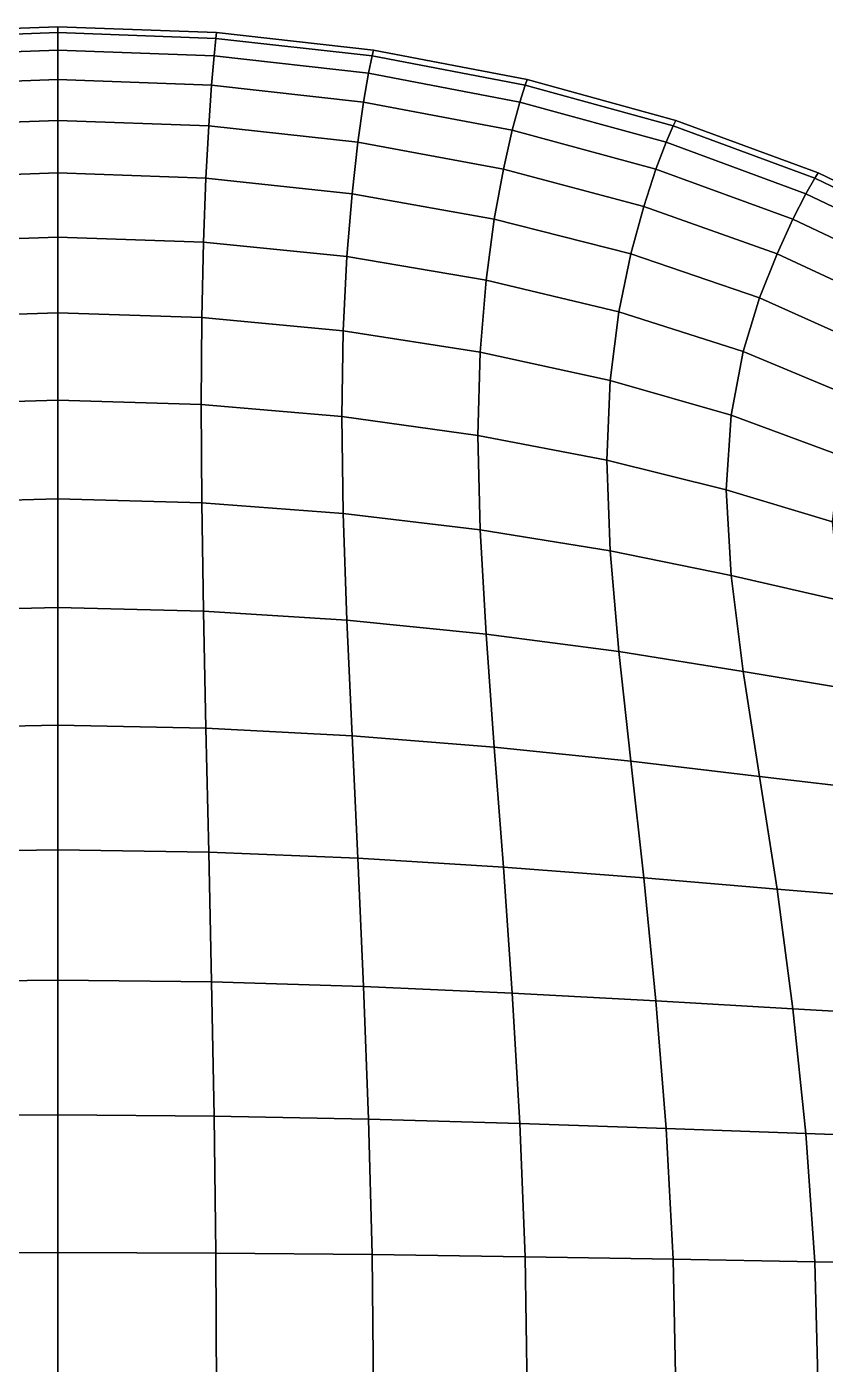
# Model space of a CAD drawing. Header units: millimetres. Extents: x -22.5 to 22.7, y -19.9 to 19.7.
# Drawn here: x -0.35 to 11.23, y 0.3 to 19.7 of the extents above; entities that cross this region are included whole.
import ezdxf

# ---------------------------------------------------------------- set-up
doc = ezdxf.new("R2010")
doc.units = ezdxf.units.MM
doc.layers.add('Bases', color=102, linetype='Continuous')

msp = doc.modelspace()

# ---------------------------------------------------------------- linework, layer by layer
at = {"layer": 'Bases'}
for points in [[(-2.191948, 19.531828, 3.00832), (0.098605, 19.616687, 3.009372), (0.098605, 19.701865, 2.771636), (-2.202134, 19.616687, 2.771636)], [(-2.191948, 19.531828, 2.534952), (-2.202134, 19.616687, 2.771636), (0.098605, 19.701865, 2.771636), (0.098605, 19.616687, 2.5339)], [(-2.166481, 19.277689, 3.242555), (0.098605, 19.361571, 3.244649), (0.098605, 19.616687, 3.009372), (-2.191948, 19.531828, 3.00832)], [(-2.166481, 19.277689, 2.300717), (-2.191948, 19.531828, 2.534952), (0.098605, 19.616687, 2.5339), (0.098605, 19.361571, 2.298623)], [(2.389157, 19.531828, 3.00832), (2.399344, 19.616687, 2.771636), (0.098605, 19.701865, 2.771636), (0.098605, 19.616687, 3.009372)], [(2.389157, 19.531828, 2.534952), (0.098605, 19.616687, 2.5339), (0.098605, 19.701865, 2.771636), (2.399344, 19.616687, 2.771636)], [(2.363691, 19.277689, 3.242555), (2.389157, 19.531828, 3.00832), (0.098605, 19.616687, 3.009372), (0.098605, 19.361571, 3.244649)], [(2.363691, 19.277689, 2.300717), (0.098605, 19.361571, 2.298623), (0.098605, 19.616687, 2.5339), (2.389157, 19.531828, 2.534952)], [(4.656017, 19.277689, 3.005688), (4.676276, 19.361571, 2.771636), (2.399344, 19.616687, 2.771636), (2.389157, 19.531828, 3.00832)], [(4.656017, 19.277689, 2.537584), (2.389157, 19.531828, 2.534952), (2.399344, 19.616687, 2.771636), (4.676276, 19.361571, 2.771636)], [(4.60507, 19.026764, 3.237291), (4.656017, 19.277689, 3.005688), (2.389157, 19.531828, 3.00832), (2.363691, 19.277689, 3.242555)], [(4.60507, 19.026764, 2.305981), (2.363691, 19.277689, 2.300717), (2.389157, 19.531828, 2.534952), (4.656017, 19.277689, 2.537584)], [(-2.130827, 18.85471, 3.471894), (0.098605, 18.936937, 3.475005), (0.098605, 19.361571, 3.244649), (-2.166481, 19.277689, 3.242555)], [(-2.130827, 18.85471, 2.071378), (-2.166481, 19.277689, 2.300717), (0.098605, 19.361571, 2.298623), (0.098605, 18.936937, 2.068267)], [(2.328037, 18.85471, 3.471894), (2.363691, 19.277689, 3.242555), (0.098605, 19.361571, 3.244649), (0.098605, 18.936937, 3.475005)], [(2.328037, 18.85471, 2.071378), (0.098605, 18.936937, 2.068267), (0.098605, 19.361571, 2.298623), (2.363691, 19.277689, 2.300717)], [(4.533268, 18.609518, 3.463994), (4.60507, 19.026764, 3.237291), (2.363691, 19.277689, 3.242555), (2.328037, 18.85471, 3.471894)], [(4.533268, 18.609518, 2.079277), (2.328037, 18.85471, 2.071378), (2.363691, 19.277689, 2.300717), (4.60507, 19.026764, 2.305981)], [(6.799036, 18.609518, 3.229872), (6.87549, 18.85471, 3.002004), (4.656017, 19.277689, 3.005688), (4.60507, 19.026764, 3.237291)], [(6.799036, 18.609518, 2.3134), (4.60507, 19.026764, 2.305981), (4.656017, 19.277689, 2.537584), (6.87549, 18.85471, 2.541268)], [(6.87549, 18.85471, 3.002004), (6.905595, 18.936937, 2.771636), (4.676276, 19.361571, 2.771636), (4.656017, 19.277689, 3.005688)], [(6.87549, 18.85471, 2.541268), (4.656017, 19.277689, 2.537584), (4.676276, 19.361571, 2.771636), (6.905595, 18.936937, 2.771636)], [(6.690098, 18.202849, 3.452738), (6.799036, 18.609518, 3.229872), (4.60507, 19.026764, 3.237291), (4.533268, 18.609518, 3.463994)], [(6.690098, 18.202849, 2.090534), (4.533268, 18.609518, 2.079277), (4.60507, 19.026764, 2.305981), (6.799036, 18.609518, 2.3134)], [(-2.090081, 18.263329, 3.693889), (0.098605, 18.343204, 3.697982), (0.098605, 18.936937, 3.475005), (-2.130827, 18.85471, 3.471894)], [(-2.090081, 18.263329, 1.849383), (-2.130827, 18.85471, 2.071378), (0.098605, 18.936937, 2.068267), (0.098605, 18.343204, 1.84529)], [(2.28729, 18.263329, 3.693889), (2.328037, 18.85471, 3.471894), (0.098605, 18.936937, 3.475005), (0.098605, 18.343204, 3.697982)], [(2.28729, 18.263329, 1.849383), (0.098605, 18.343204, 1.84529), (0.098605, 18.936937, 2.068267), (2.328037, 18.85471, 2.071378)], [(4.450445, 18.026671, 3.683349), (4.533268, 18.609518, 3.463994), (2.328037, 18.85471, 3.471894), (2.28729, 18.263329, 3.693889)], [(4.450445, 18.026671, 1.859923), (2.28729, 18.263329, 1.849383), (2.328037, 18.85471, 2.071378), (4.533268, 18.609518, 2.079277)], [(8.921883, 18.026671, 3.221313), (9.023883, 18.263329, 2.997794), (6.87549, 18.85471, 3.002004), (6.799036, 18.609518, 3.229872)], [(8.921883, 18.026671, 2.321958), (6.799036, 18.609518, 2.3134), (6.87549, 18.85471, 2.541268), (9.023883, 18.263329, 2.545478)], [(9.023883, 18.263329, 2.997794), (9.063493, 18.343204, 2.771636), (6.905595, 18.936937, 2.771636), (6.87549, 18.85471, 3.002004)], [(9.023883, 18.263329, 2.545478), (6.87549, 18.85471, 2.541268), (6.905595, 18.936937, 2.771636), (9.063493, 18.343204, 2.771636)], [(6.562536, 17.636192, 3.668102), (6.690098, 18.202849, 3.452738), (4.533268, 18.609518, 3.463994), (4.450445, 18.026671, 3.683349)], [(6.562536, 17.636192, 1.87517), (4.450445, 18.026671, 1.859923), (4.533268, 18.609518, 2.079277), (6.690098, 18.202849, 2.090534)], [(8.774324, 17.636192, 3.439557), (8.921883, 18.026671, 3.221313), (6.799036, 18.609518, 3.229872), (6.690098, 18.202849, 3.452738)], [(8.774324, 17.636192, 2.103715), (6.690098, 18.202849, 2.090534), (6.799036, 18.609518, 2.3134), (8.921883, 18.026671, 2.321958)], [(-2.049334, 17.503985, 3.90609), (0.098605, 17.580789, 3.911118), (0.098605, 18.343204, 3.697982), (-2.090081, 18.263329, 3.693889)], [(-2.049334, 17.503985, 1.637182), (-2.090081, 18.263329, 1.849383), (0.098605, 18.343204, 1.84529), (0.098605, 17.580789, 1.632154)], [(2.246543, 17.503985, 3.90609), (2.28729, 18.263329, 3.693889), (0.098605, 18.343204, 3.697982), (0.098605, 17.580789, 3.911118)], [(2.246543, 17.503985, 1.637182), (0.098605, 17.580789, 1.632154), (0.098605, 18.343204, 1.84529), (2.28729, 18.263329, 1.849383)], [(4.366431, 17.278944, 3.892905), (4.450445, 18.026671, 3.683349), (2.28729, 18.263329, 3.693889), (2.246543, 17.503985, 3.90609)], [(4.366431, 17.278944, 1.650367), (2.246543, 17.503985, 1.637182), (2.28729, 18.263329, 1.849383), (4.450445, 18.026671, 1.859923)], [(10.949905, 17.278944, 3.212632), (11.077504, 17.503985, 2.993583), (9.023883, 18.263329, 2.997794), (8.921883, 18.026671, 3.221313)], [(10.949905, 17.278944, 2.33064), (8.921883, 18.026671, 2.321958), (9.023883, 18.263329, 2.545478), (11.077504, 17.503985, 2.549688)], [(11.077504, 17.503985, 2.993583), (11.126163, 17.580789, 2.771636), (9.063493, 18.343204, 2.771636), (9.023883, 18.263329, 2.997794)], [(11.077504, 17.503985, 2.549688), (9.023883, 18.263329, 2.545478), (9.063493, 18.343204, 2.771636), (11.126163, 17.580789, 2.771636)], [(8.598035, 17.094857, 3.649886), (8.774324, 17.636192, 3.439557), (6.690098, 18.202849, 3.452738), (6.562536, 17.636192, 3.668102)], [(8.598035, 17.094857, 1.893386), (6.562536, 17.636192, 1.87517), (6.690098, 18.202849, 2.090534), (8.774324, 17.636192, 2.103715)], [(6.430215, 16.911036, 3.873463), (6.562536, 17.636192, 3.668102), (4.450445, 18.026671, 3.683349), (4.366431, 17.278944, 3.892905)], [(6.430215, 16.911036, 1.669809), (4.366431, 17.278944, 1.650367), (4.450445, 18.026671, 1.859923), (6.562536, 17.636192, 1.87517)], [(10.761746, 16.911036, 3.425884), (10.949905, 17.278944, 3.212632), (8.921883, 18.026671, 3.221313), (8.774324, 17.636192, 3.439557)], [(10.761746, 16.911036, 2.117388), (8.774324, 17.636192, 2.103715), (8.921883, 18.026671, 2.321958), (10.949905, 17.278944, 2.33064)], [(-2.01368, 16.577116, 4.10605), (0.098605, 16.650112, 4.111955), (0.098605, 17.580789, 3.911118), (-2.049334, 17.503985, 3.90609)], [(-2.01368, 16.577116, 1.437221), (-2.049334, 17.503985, 1.637182), (0.098605, 17.580789, 1.632154), (0.098605, 16.650112, 1.431317)], [(2.21089, 16.577116, 4.10605), (2.246543, 17.503985, 3.90609), (0.098605, 17.580789, 3.911118), (0.098605, 16.650112, 4.111955)], [(2.21089, 16.577116, 1.437221), (0.098605, 16.650112, 1.431317), (0.098605, 17.580789, 1.632154), (2.246543, 17.503985, 1.637182)], [(4.292249, 16.366398, 4.090263), (4.366431, 17.278944, 3.892905), (2.246543, 17.503985, 3.90609), (2.21089, 16.577116, 4.10605)], [(4.292249, 16.366398, 1.453009), (2.21089, 16.577116, 1.437221), (2.246543, 17.503985, 1.637182), (4.366431, 17.278944, 1.650367)], [(8.409846, 16.40563, 3.849662), (8.598035, 17.094857, 3.649886), (6.562536, 17.636192, 3.668102), (6.430215, 16.911036, 3.873463)], [(8.409846, 16.40563, 1.69361), (6.430215, 16.911036, 1.669809), (6.562536, 17.636192, 1.87517), (8.598035, 17.094857, 1.893386)], [(10.531409, 16.40563, 3.63044), (10.761746, 16.911036, 3.425884), (8.774324, 17.636192, 3.439557), (8.598035, 17.094857, 3.649886)], [(10.531409, 16.40563, 1.912832), (8.598035, 17.094857, 1.893386), (8.774324, 17.636192, 2.103715), (10.761746, 16.911036, 2.117388)], [(12.859867, 16.366398, 3.204967), (13.012658, 16.577116, 2.989899), (11.077504, 17.503985, 2.993583), (10.949905, 17.278944, 3.212632)], [(12.859867, 16.366398, 2.338305), (10.949905, 17.278944, 2.33064), (11.077504, 17.503985, 2.549688), (13.012658, 16.577116, 2.553373)], [(13.012658, 16.577116, 2.989899), (13.069799, 16.650112, 2.771636), (11.126163, 17.580789, 2.771636), (11.077504, 17.503985, 2.993583)], [(13.012658, 16.577116, 2.553373), (11.077504, 17.503985, 2.549688), (11.126163, 17.580789, 2.771636), (13.069799, 16.650112, 2.771636)], [(6.311757, 16.026224, 4.066516), (6.430215, 16.911036, 3.873463), (4.366431, 17.278944, 3.892905), (4.292249, 16.366398, 4.090263)], [(6.311757, 16.026224, 1.476756), (4.292249, 16.366398, 1.453009), (4.366431, 17.278944, 1.650367), (6.430215, 16.911036, 1.669809)], [(12.630058, 16.026224, 3.413644), (12.859867, 16.366398, 3.204967), (10.949905, 17.278944, 3.212632), (10.761746, 16.911036, 3.425884)], [(12.630058, 16.026224, 2.129628), (10.761746, 16.911036, 2.117388), (10.949905, 17.278944, 2.33064), (12.859867, 16.366398, 2.338305)], [(10.277272, 15.768098, 3.823402), (10.531409, 16.40563, 3.63044), (8.598035, 17.094857, 3.649886), (8.409846, 16.40563, 3.849662)], [(10.277272, 15.768098, 1.71987), (8.409846, 16.40563, 1.69361), (8.598035, 17.094857, 1.893386), (10.531409, 16.40563, 1.912832)], [(8.238488, 15.564863, 4.036737), (8.409846, 16.40563, 3.849662), (6.430215, 16.911036, 3.873463), (6.311757, 16.026224, 4.066516)], [(8.238488, 15.564863, 1.506535), (6.311757, 16.026224, 1.476756), (6.430215, 16.911036, 1.669809), (8.409846, 16.40563, 1.69361)], [(12.341863, 15.564863, 3.612733), (12.630058, 16.026224, 3.413644), (10.761746, 16.911036, 3.425884), (10.531409, 16.40563, 3.63044)], [(12.341863, 15.564863, 1.930538), (10.531409, 16.40563, 1.912832), (10.761746, 16.911036, 2.117388), (12.630058, 16.026224, 2.129628)], [(-1.988214, 15.483161, 4.291321), (0.098605, 15.551591, 4.298032), (0.098605, 16.650112, 4.111955), (-2.01368, 16.577116, 4.10605)], [(-1.988214, 15.483161, 1.25195), (-2.01368, 16.577116, 1.437221), (0.098605, 16.650112, 1.431317), (0.098605, 15.551591, 1.24524)], [(2.185423, 15.483161, 4.291321), (2.21089, 16.577116, 4.10605), (0.098605, 16.650112, 4.111955), (0.098605, 15.551591, 4.298032)], [(2.185423, 15.483161, 1.25195), (0.098605, 15.551591, 1.24524), (0.098605, 16.650112, 1.431317), (2.21089, 16.577116, 1.437221)], [(4.238923, 15.289091, 4.27302), (4.292249, 16.366398, 4.090263), (2.21089, 16.577116, 4.10605), (2.185423, 15.483161, 4.291321)], [(4.238923, 15.289091, 1.270252), (2.185423, 15.483161, 1.25195), (2.21089, 16.577116, 1.437221), (4.292249, 16.366398, 1.453009)], [(6.225784, 14.9806, 4.244957), (6.311757, 16.026224, 4.066516), (4.292249, 16.366398, 4.090263), (4.238923, 15.289091, 4.27302)], [(6.225784, 14.9806, 1.298315), (4.238923, 15.289091, 1.270252), (4.292249, 16.366398, 1.453009), (6.311757, 16.026224, 1.476756)], [(10.041515, 14.990583, 4.00285), (10.277272, 15.768098, 3.823402), (8.409846, 16.40563, 3.849662), (8.238488, 15.564863, 4.036737)], [(10.041515, 14.990583, 1.540422), (8.238488, 15.564863, 1.506535), (8.409846, 16.40563, 1.69361), (10.277272, 15.768098, 1.71987)], [(12.013915, 14.990583, 3.799041), (12.341863, 15.564863, 3.612733), (10.531409, 16.40563, 3.63044), (10.277272, 15.768098, 3.823402)], [(12.013915, 14.990583, 1.744231), (10.277272, 15.768098, 1.71987), (10.531409, 16.40563, 1.912832), (12.341863, 15.564863, 1.930538)], [(8.112689, 14.568907, 4.208962), (8.238488, 15.564863, 4.036737), (6.311757, 16.026224, 4.066516), (6.225784, 14.9806, 4.244957)], [(8.112689, 14.568907, 1.33431), (6.225784, 14.9806, 1.298315), (6.311757, 16.026224, 1.476756), (8.238488, 15.564863, 1.506535)], [(11.697991, 14.298099, 3.970205), (12.013915, 14.990583, 3.799041), (10.277272, 15.768098, 3.823402), (10.041515, 14.990583, 4.00285)], [(11.697991, 14.298099, 1.573066), (10.041515, 14.990583, 1.540422), (10.277272, 15.768098, 1.71987), (12.013915, 14.990583, 1.744231)], [(-1.978027, 14.222559, 4.459455), (0.098605, 14.285645, 4.466889), (0.098605, 15.551591, 4.298032), (-1.988214, 15.483161, 4.291321)], [(-1.978027, 14.222559, 1.083817), (-1.988214, 15.483161, 1.25195), (0.098605, 15.551591, 1.24524), (0.098605, 14.285645, 1.076383)], [(2.175237, 14.222559, 4.459455), (2.185423, 15.483161, 4.291321), (0.098605, 15.551591, 4.298032), (0.098605, 14.285645, 4.466889)], [(2.175237, 14.222559, 1.083817), (0.098605, 14.285645, 1.076383), (0.098605, 15.551591, 1.24524), (2.185423, 15.483161, 1.25195)], [(9.866317, 14.065229, 4.166865), (10.041515, 14.990583, 4.00285), (8.238488, 15.564863, 4.036737), (8.112689, 14.568907, 4.208962)], [(9.866317, 14.065229, 1.376407), (8.112689, 14.568907, 1.33431), (8.238488, 15.564863, 1.506535), (10.041515, 14.990583, 1.540422)], [(4.217473, 14.047085, 4.438777), (4.238923, 15.289091, 4.27302), (2.185423, 15.483161, 4.291321), (2.175237, 14.222559, 4.459455)], [(4.217473, 14.047085, 1.104494), (2.175237, 14.222559, 1.083817), (2.185423, 15.483161, 1.25195), (4.238923, 15.289091, 1.270252)], [(6.190919, 13.773008, 4.406481), (6.225784, 14.9806, 4.244957), (4.238923, 15.289091, 4.27302), (4.217473, 14.047085, 4.438777)], [(6.190919, 13.773008, 1.136791), (4.217473, 14.047085, 1.104494), (4.238923, 15.289091, 1.270252), (6.225784, 14.9806, 1.298315)], [(8.061179, 13.414112, 4.364189), (8.112689, 14.568907, 4.208962), (6.225784, 14.9806, 4.244957), (6.190919, 13.773008, 4.406481)], [(8.061179, 13.414112, 1.179083), (6.190919, 13.773008, 1.136791), (6.225784, 14.9806, 1.298315), (8.112689, 14.568907, 1.33431)], [(11.445872, 13.482125, 4.123866), (11.697991, 14.298099, 3.970205), (10.041515, 14.990583, 4.00285), (9.866317, 14.065229, 4.166865)], [(11.445872, 13.482125, 1.419406), (9.866317, 14.065229, 1.376407), (10.041515, 14.990583, 1.540422), (11.697991, 14.298099, 1.573066)], [(9.793858, 12.984181, 4.313526), (9.866317, 14.065229, 4.166865), (8.112689, 14.568907, 4.208962), (8.061179, 13.414112, 4.364189)], [(9.793858, 12.984181, 1.229746), (8.061179, 13.414112, 1.179083), (8.112689, 14.568907, 1.33431), (9.866317, 14.065229, 1.376407)], [(-1.978027, 14.222559, 4.459455), (-1.988214, 12.795747, 4.608003), (0.098605, 12.852692, 4.616066), (0.098605, 14.285645, 4.466889)], [(-1.978027, 14.222559, 1.083817), (0.098605, 14.285645, 1.076383), (0.098605, 12.852692, 0.927206), (-1.988214, 12.795747, 0.935269)], [(2.175237, 14.222559, 4.459455), (0.098605, 14.285645, 4.466889), (0.098605, 12.852692, 4.616066), (2.185423, 12.795747, 4.608003)], [(2.175237, 14.222559, 1.083817), (2.185423, 12.795747, 0.935269), (0.098605, 12.852692, 0.927206), (0.098605, 14.285645, 1.076383)], [(4.217473, 14.047085, 4.438777), (2.175237, 14.222559, 4.459455), (2.185423, 12.795747, 4.608003), (4.238923, 12.640438, 4.585134)], [(4.217473, 14.047085, 1.104494), (4.238923, 12.640438, 0.958138), (2.185423, 12.795747, 0.935269), (2.175237, 14.222559, 1.083817)], [(6.190919, 13.773008, 4.406481), (4.217473, 14.047085, 4.438777), (4.238923, 12.640438, 4.585134), (6.225784, 12.402291, 4.548781)], [(6.190919, 13.773008, 1.136791), (6.225784, 12.402291, 0.99449), (4.238923, 12.640438, 0.958138), (4.217473, 14.047085, 1.104494)], [(11.335764, 12.516407, 4.258404), (11.445872, 13.482125, 4.123866), (9.866317, 14.065229, 4.166865), (9.793858, 12.984181, 4.313526)], [(11.335764, 12.516407, 1.284867), (9.793858, 12.984181, 1.229746), (9.866317, 14.065229, 1.376407), (11.445872, 13.482125, 1.419406)], [(8.061179, 13.414112, 4.364189), (6.190919, 13.773008, 4.406481), (6.225784, 12.402291, 4.548781), (8.112689, 12.096831, 4.500268)], [(8.061179, 13.414112, 1.179083), (8.112689, 12.096831, 1.043004), (6.225784, 12.402291, 0.99449), (6.190919, 13.773008, 1.136791)], [(9.793858, 12.984181, 4.313526), (8.061179, 13.414112, 4.364189), (8.112689, 12.096831, 4.500268), (9.866317, 11.739583, 4.440915)], [(9.793858, 12.984181, 1.229746), (9.866317, 11.739583, 1.102356), (8.112689, 12.096831, 1.043004), (8.061179, 13.414112, 1.179083)], [(-1.988214, 12.795747, 4.608003), (-2.01368, 11.223504, 4.736913), (0.098605, 11.273609, 4.745514), (0.098605, 12.852692, 4.616066)], [(-1.988214, 12.795747, 0.935269), (0.098605, 12.852692, 0.927206), (0.098605, 11.273609, 0.797757), (-2.01368, 11.223504, 0.806359)], [(2.185423, 12.795747, 4.608003), (0.098605, 12.852692, 4.616066), (0.098605, 11.273609, 4.745514), (2.21089, 11.223504, 4.736913)], [(2.185423, 12.795747, 0.935269), (2.21089, 11.223504, 0.806359), (0.098605, 11.273609, 0.797757), (0.098605, 12.852692, 0.927206)], [(11.335764, 12.516407, 4.258404), (9.793858, 12.984181, 4.313526), (9.866317, 11.739583, 4.440915), (11.445872, 11.374687, 4.372203)], [(11.335764, 12.516407, 1.284867), (11.445872, 11.374687, 1.171068), (9.866317, 11.739583, 1.102356), (9.793858, 12.984181, 1.229746)], [(4.238923, 12.640438, 4.585134), (2.185423, 12.795747, 4.608003), (2.21089, 11.223504, 4.736913), (4.292249, 11.089524, 4.712082)], [(4.238923, 12.640438, 0.958138), (4.292249, 11.089524, 0.83119), (2.21089, 11.223504, 0.806359), (2.185423, 12.795747, 0.935269)], [(6.225784, 12.402291, 4.548781), (4.238923, 12.640438, 4.585134), (4.292249, 11.089524, 4.712082), (6.311757, 10.888009, 4.671996)], [(6.225784, 12.402291, 0.99449), (6.311757, 10.888009, 0.871275), (4.292249, 11.089524, 0.83119), (4.238923, 12.640438, 0.958138)], [(8.112689, 12.096831, 4.500268), (6.225784, 12.402291, 4.548781), (6.311757, 10.888009, 4.671996), (8.238488, 10.635296, 4.61763)], [(8.112689, 12.096831, 1.043004), (8.238488, 10.635296, 0.925642), (6.311757, 10.888009, 0.871275), (6.225784, 12.402291, 0.99449)], [(9.866317, 11.739583, 4.440915), (8.112689, 12.096831, 4.500268), (8.238488, 10.635296, 4.61763), (10.041515, 10.347724, 4.549958)], [(9.866317, 11.739583, 1.102356), (10.041515, 10.347724, 0.993314), (8.238488, 10.635296, 0.925642), (8.112689, 12.096831, 1.043004)], [(11.445872, 11.374687, 4.372203), (9.866317, 11.739583, 4.440915), (10.041515, 10.347724, 4.549958), (11.697991, 10.070697, 4.468356)], [(11.445872, 11.374687, 1.171068), (11.697991, 10.070697, 1.074915), (10.041515, 10.347724, 0.993314), (9.866317, 11.739583, 1.102356)], [(-2.01368, 11.223504, 4.736913), (-2.049334, 9.526603, 4.846134), (0.098605, 9.569272, 4.855184), (0.098605, 11.273609, 4.745514)], [(-2.01368, 11.223504, 0.806359), (0.098605, 11.273609, 0.797757), (0.098605, 9.569272, 0.688088), (-2.049334, 9.526603, 0.697138)], [(2.21089, 11.223504, 4.736913), (0.098605, 11.273609, 4.745514), (0.098605, 9.569272, 4.855184), (2.246543, 9.526603, 4.846134)], [(2.21089, 11.223504, 0.806359), (2.246543, 9.526603, 0.697138), (0.098605, 9.569272, 0.688088), (0.098605, 11.273609, 0.797757)], [(4.292249, 11.089524, 4.712082), (2.21089, 11.223504, 4.736913), (2.246543, 9.526603, 4.846134), (4.366431, 9.414714, 4.819615)], [(4.292249, 11.089524, 0.83119), (4.366431, 9.414714, 0.723657), (2.246543, 9.526603, 0.697138), (2.21089, 11.223504, 0.806359)], [(6.311757, 10.888009, 4.671996), (4.292249, 11.089524, 4.712082), (4.366431, 9.414714, 4.819615), (6.430215, 9.249721, 4.776261)], [(6.311757, 10.888009, 0.871275), (6.430215, 9.249721, 0.76701), (4.366431, 9.414714, 0.723657), (4.292249, 11.089524, 0.83119)], [(8.238488, 10.635296, 4.61763), (6.311757, 10.888009, 4.671996), (6.430215, 9.249721, 4.776261), (8.409846, 9.047743, 4.716705)], [(8.238488, 10.635296, 0.925642), (8.409846, 9.047743, 0.826567), (6.430215, 9.249721, 0.76701), (6.311757, 10.888009, 0.871275)], [(10.041515, 10.347724, 4.549958), (8.238488, 10.635296, 4.61763), (8.409846, 9.047743, 4.716705), (10.277272, 8.824895, 4.641579)], [(10.041515, 10.347724, 0.993314), (10.277272, 8.824895, 0.901693), (8.409846, 9.047743, 0.826567), (8.238488, 10.635296, 0.925642)], [(11.697991, 10.070697, 4.468356), (10.041515, 10.347724, 4.549958), (10.277272, 8.824895, 4.641579), (12.013915, 8.618164, 4.549958)], [(11.697991, 10.070697, 1.074915), (12.013915, 8.618164, 0.993314), (10.277272, 8.824895, 0.901693), (10.041515, 10.347724, 0.993314)], [(-2.049334, 9.526603, 4.846134), (-2.090081, 7.725822, 4.935614), (0.098605, 7.760555, 4.945026), (0.098605, 9.569272, 4.855184)], [(-2.049334, 9.526603, 0.697138), (0.098605, 9.569272, 0.688088), (0.098605, 7.760555, 0.598246), (-2.090081, 7.725822, 0.607658)], [(2.246543, 9.526603, 4.846134), (0.098605, 9.569272, 4.855184), (0.098605, 7.760555, 4.945026), (2.28729, 7.725822, 4.935614)], [(2.246543, 9.526603, 0.697138), (2.28729, 7.725822, 0.607658), (0.098605, 7.760555, 0.598246), (0.098605, 9.569272, 0.688088)], [(4.366431, 9.414714, 4.819615), (2.246543, 9.526603, 4.846134), (2.28729, 7.725822, 4.935614), (4.450445, 7.636381, 4.907726)], [(4.366431, 9.414714, 0.723657), (4.450445, 7.636381, 0.635546), (2.28729, 7.725822, 0.607658), (2.246543, 9.526603, 0.697138)], [(6.430215, 9.249721, 4.776261), (4.366431, 9.414714, 4.819615), (4.450445, 7.636381, 4.907726), (6.562536, 7.506989, 4.861713)], [(6.430215, 9.249721, 0.76701), (6.562536, 7.506989, 0.681559), (4.450445, 7.636381, 0.635546), (4.366431, 9.414714, 0.723657)], [(8.409846, 9.047743, 4.716705), (6.430215, 9.249721, 4.776261), (6.562536, 7.506989, 4.861713), (8.598035, 7.352404, 4.797923)], [(8.409846, 9.047743, 0.826567), (8.598035, 7.352404, 0.745349), (6.562536, 7.506989, 0.681559), (6.430215, 9.249721, 0.76701)], [(10.277272, 8.824895, 4.641579), (8.409846, 9.047743, 4.716705), (8.598035, 7.352404, 4.797923), (10.531409, 7.187385, 4.716705)], [(10.277272, 8.824895, 0.901693), (10.531409, 7.187385, 0.826567), (8.598035, 7.352404, 0.745349), (8.409846, 9.047743, 0.826567)], [(12.013915, 8.618164, 4.549958), (10.277272, 8.824895, 4.641579), (10.531409, 7.187385, 4.716705), (12.341863, 7.037124, 4.61763)], [(12.013915, 8.618164, 0.993314), (12.341863, 7.037124, 0.925642), (10.531409, 7.187385, 0.826567), (10.277272, 8.824895, 0.901693)], [(-2.090081, 7.725822, 4.935614), (-2.130827, 5.841937, 5.005301), (0.098605, 5.868336, 5.014991), (0.098605, 7.760555, 4.945026)], [(-2.090081, 7.725822, 0.607658), (0.098605, 7.760555, 0.598246), (0.098605, 5.868336, 0.528281), (-2.130827, 5.841937, 0.537971)], [(2.28729, 7.725822, 4.935614), (0.098605, 7.760555, 4.945026), (0.098605, 5.868336, 5.014991), (2.328037, 5.841937, 5.005301)], [(2.28729, 7.725822, 0.607658), (2.328037, 5.841937, 0.537971), (0.098605, 5.868336, 0.528281), (0.098605, 7.760555, 0.598246)], [(4.450445, 7.636381, 4.907726), (2.28729, 7.725822, 4.935614), (2.328037, 5.841937, 5.005301), (4.533268, 5.774897, 4.976408)], [(4.450445, 7.636381, 0.635546), (4.533268, 5.774897, 0.566864), (2.328037, 5.841937, 0.537971), (2.28729, 7.725822, 0.607658)], [(6.562536, 7.506989, 4.861713), (4.450445, 7.636381, 4.907726), (4.533268, 5.774897, 4.976408), (6.690098, 5.67937, 4.928487)], [(6.562536, 7.506989, 0.681559), (6.690098, 5.67937, 0.614785), (4.533268, 5.774897, 0.566864), (4.450445, 7.636381, 0.635546)], [(8.598035, 7.352404, 4.797923), (6.562536, 7.506989, 4.861713), (6.690098, 5.67937, 4.928487), (8.774324, 5.567514, 4.861713)], [(8.598035, 7.352404, 0.745349), (8.774324, 5.567514, 0.681559), (6.690098, 5.67937, 0.614785), (6.562536, 7.506989, 0.681559)], [(10.531409, 7.187385, 4.716705), (8.598035, 7.352404, 4.797923), (8.774324, 5.567514, 4.861713), (10.761746, 5.451485, 4.776261)], [(10.531409, 7.187385, 0.826567), (10.761746, 5.451485, 0.76701), (8.774324, 5.567514, 0.681559), (8.598035, 7.352404, 0.745349)], [(12.341863, 7.037124, 4.61763), (10.531409, 7.187385, 4.716705), (10.761746, 5.451485, 4.776261), (12.630058, 5.347611, 4.671996)], [(12.341863, 7.037124, 0.925642), (12.630058, 5.347611, 0.871275), (10.761746, 5.451485, 0.76701), (10.531409, 7.187385, 0.826567)], [(-2.130827, 5.841937, 5.005301), (-2.166481, 3.895723, 5.055144), (0.098605, 3.913489, 5.065029), (0.098605, 5.868336, 5.014991)], [(-2.130827, 5.841937, 0.537971), (0.098605, 5.868336, 0.528281), (0.098605, 3.913489, 0.478243), (-2.166481, 3.895723, 0.488127)], [(2.328037, 5.841937, 5.005301), (0.098605, 5.868336, 5.014991), (0.098605, 3.913489, 5.065029), (2.363691, 3.895723, 5.055144)], [(2.328037, 5.841937, 0.537971), (2.363691, 3.895723, 0.488127), (0.098605, 3.913489, 0.478243), (0.098605, 5.868336, 0.528281)], [(4.533268, 5.774897, 4.976408), (2.328037, 5.841937, 5.005301), (2.363691, 3.895723, 5.055144), (4.60507, 3.851049, 5.025576)], [(4.533268, 5.774897, 0.566864), (4.60507, 3.851049, 0.517696), (2.363691, 3.895723, 0.488127), (2.328037, 5.841937, 0.537971)], [(6.690098, 5.67937, 4.928487), (4.533268, 5.774897, 4.976408), (4.60507, 3.851049, 5.025576), (6.799036, 3.788088, 4.976408)], [(6.690098, 5.67937, 0.614785), (6.799036, 3.788088, 0.566864), (4.60507, 3.851049, 0.517696), (4.533268, 5.774897, 0.566864)], [(8.774324, 5.567514, 4.861713), (6.690098, 5.67937, 4.928487), (6.799036, 3.788088, 4.976408), (8.921883, 3.715461, 4.907726)], [(8.774324, 5.567514, 0.681559), (8.921883, 3.715461, 0.635546), (6.799036, 3.788088, 0.566864), (6.690098, 5.67937, 0.614785)], [(10.761746, 5.451485, 4.776261), (8.774324, 5.567514, 4.861713), (8.921883, 3.715461, 4.907726), (10.949905, 3.641791, 4.819615)], [(10.761746, 5.451485, 0.76701), (10.949905, 3.641791, 0.723657), (8.921883, 3.715461, 0.635546), (8.774324, 5.567514, 0.681559)], [(12.630058, 5.347611, 4.671996), (10.761746, 5.451485, 4.776261), (10.949905, 3.641791, 4.819615), (12.859867, 3.576743, 4.712082)], [(12.630058, 5.347611, 0.871275), (12.859867, 3.576743, 0.83119), (10.949905, 3.641791, 0.723657), (10.761746, 5.451485, 0.76701)], [(-2.166481, 3.895723, 5.055144), (-2.191948, 1.907958, 5.085092), (0.098605, 1.91689, 5.095091), (0.098605, 3.913489, 5.065029)], [(-2.166481, 3.895723, 0.488127), (0.098605, 3.913489, 0.478243), (0.098605, 1.91689, 0.44818), (-2.191948, 1.907958, 0.45818)], [(2.363691, 3.895723, 5.055144), (0.098605, 3.913489, 5.065029), (0.098605, 1.91689, 5.095091), (2.389157, 1.907958, 5.085092)], [(2.363691, 3.895723, 0.488127), (2.389157, 1.907958, 0.45818), (0.098605, 1.91689, 0.44818), (0.098605, 3.913489, 0.478243)], [(4.60507, 3.851049, 5.025576), (2.363691, 3.895723, 5.055144), (2.389157, 1.907958, 5.085092), (4.656017, 1.885626, 5.055144)], [(4.60507, 3.851049, 0.517696), (4.656017, 1.885626, 0.488127), (2.389157, 1.907958, 0.45818), (2.363691, 3.895723, 0.488127)], [(6.799036, 3.788088, 4.976408), (4.60507, 3.851049, 5.025576), (4.656017, 1.885626, 5.055144), (6.87549, 1.854363, 5.005301)], [(6.799036, 3.788088, 0.566864), (6.87549, 1.854363, 0.537971), (4.656017, 1.885626, 0.488127), (4.60507, 3.851049, 0.517696)], [(8.921883, 3.715461, 4.907726), (6.799036, 3.788088, 4.976408), (6.87549, 1.854363, 5.005301), (9.023883, 1.818632, 4.935614)], [(8.921883, 3.715461, 0.635546), (9.023883, 1.818632, 0.607658), (6.87549, 1.854363, 0.537971), (6.799036, 3.788088, 0.566864)], [(10.949905, 3.641791, 4.819615), (8.921883, 3.715461, 4.907726), (9.023883, 1.818632, 4.935614), (11.077504, 1.782902, 4.846134)], [(10.949905, 3.641791, 0.723657), (11.077504, 1.782902, 0.697138), (9.023883, 1.818632, 0.607658), (8.921883, 3.715461, 0.635546)], [(12.859867, 3.576743, 4.712082), (10.949905, 3.641791, 4.819615), (11.077504, 1.782902, 4.846134), (13.012658, 1.751639, 4.736913)], [(12.859867, 3.576743, 0.83119), (13.012658, 1.751639, 0.806359), (11.077504, 1.782902, 0.697138), (10.949905, 3.641791, 0.723657)], [(-2.191948, 1.907958, 5.085092), (-2.202134, -0.100584, 5.095091), (0.098605, -0.100584, 5.105129), (0.098605, 1.91689, 5.095091)], [(-2.191948, 1.907958, 0.45818), (0.098605, 1.91689, 0.44818), (0.098605, -0.100584, 0.438143), (-2.202134, -0.100584, 0.44818)], [(2.389157, 1.907958, 5.085092), (0.098605, 1.91689, 5.095091), (0.098605, -0.100584, 5.105129), (2.399344, -0.100584, 5.095091)], [(2.389157, 1.907958, 0.45818), (2.399344, -0.100584, 0.44818), (0.098605, -0.100584, 0.438143), (0.098605, 1.91689, 0.44818)], [(4.656017, 1.885626, 5.055144), (2.389157, 1.907958, 5.085092), (2.399344, -0.100584, 5.095091), (4.676276, -0.100584, 5.065029)], [(4.656017, 1.885626, 0.488127), (4.676276, -0.100584, 0.478243), (2.399344, -0.100584, 0.44818), (2.389157, 1.907958, 0.45818)], [(6.87549, 1.854363, 5.005301), (4.656017, 1.885626, 5.055144), (4.676276, -0.100584, 5.065029), (6.905595, -0.100584, 5.014991)], [(6.87549, 1.854363, 0.537971), (6.905595, -0.100584, 0.528281), (4.676276, -0.100584, 0.478243), (4.656017, 1.885626, 0.488127)], [(9.023883, 1.818632, 4.935614), (6.87549, 1.854363, 5.005301), (6.905595, -0.100584, 5.014991), (9.063493, -0.100584, 4.945026)], [(9.023883, 1.818632, 0.607658), (9.063493, -0.100584, 0.598246), (6.905595, -0.100584, 0.528281), (6.87549, 1.854363, 0.537971)], [(11.077504, 1.782902, 4.846134), (9.023883, 1.818632, 4.935614), (9.063493, -0.100584, 4.945026), (11.126163, -0.100584, 4.855184)], [(11.077504, 1.782902, 0.697138), (11.126163, -0.100584, 0.688088), (9.063493, -0.100584, 0.598246), (9.023883, 1.818632, 0.607658)], [(13.012658, 1.751639, 4.736913), (11.077504, 1.782902, 4.846134), (11.126163, -0.100584, 4.855184), (13.069799, -0.100584, 4.745514)], [(13.012658, 1.751639, 0.806359), (13.069799, -0.100584, 0.797757), (11.126163, -0.100584, 0.688088), (11.077504, 1.782902, 0.697138)]]:
    msp.add_3dface(points, dxfattribs=at)

doc.saveas('drawing.dxf')
